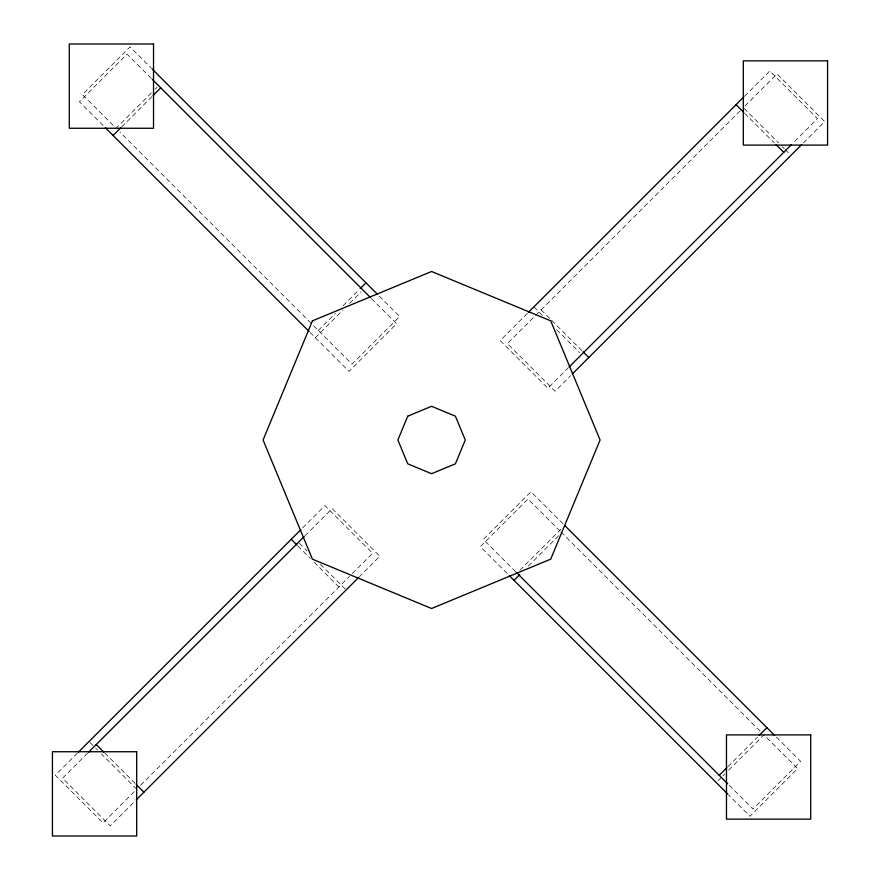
<?xml version="1.0" encoding="UTF-8"?>
<svg xmlns="http://www.w3.org/2000/svg" width="880" height="880" viewBox="0 0 880 880"><rect width="100%" height="100%" fill="white"/><g stroke="black" fill="none" stroke-linecap="round" stroke-linejoin="round"><path stroke-width="0.66" stroke-dasharray="4.4 3.3" d="M151.36 92.983L116.094 128.26L82.39 94.556L130.053 46.893L151.415 68.255M155.177 89.177L157.08 87.263M121.682 126.907L152.185 96.404M318.307 330.473L335.467 313.313M343.09 305.679L359.293 289.476M315.315 337.7L342.958 310.057M349.624 303.38L361.064 291.94M77.462 753.082L55.319 775.225L102.982 822.888L136.686 789.184L101.409 753.918M302.599 527.934L324.929 505.604L372.592 553.267L350.449 575.421M87.582 753.181L62.546 778.217L110.209 825.88L135.454 800.635M304.975 535.788L332.167 508.607L379.819 556.259L359.436 576.653M527.362 313.401L500.181 340.582L547.833 388.245L568.062 368.027M744.546 96.217L769.791 70.972L817.454 118.635L793.188 142.901M740.124 110.858L507.408 343.585L555.071 391.248L570.603 375.705M140.569 785.301L349.481 576.378M803.33 142.989L824.681 121.627L777.018 73.964L743.314 107.668L778.591 142.934M519.882 570.251L560.879 529.265M528.33 566.049L560.747 533.632M727.815 766.744L757.372 737.198M718.157 780.648L721.963 776.831M722.92 775.885L724.823 773.971M728.64 770.165L763.906 734.899L797.61 768.592L749.947 816.255L728.585 794.904M782.397 146.751L784.311 148.654M785.257 149.611L790.031 154.374M744.667 113.256L774.224 142.802M541.101 309.881L550.638 319.407M551.595 320.364L582.098 350.867M533.874 306.889L542.454 315.469M556.754 329.758L579.634 352.638M379.28 296.12L399.674 316.503L352.011 364.166L119.977 132.143M151.327 78.386L127.061 54.12L79.398 101.783L104.434 126.819M371.437 298.496L396.671 323.741L349.008 371.393L310.178 332.563M563.024 523.787L530.992 491.755L483.329 539.418L517.022 573.111M776.336 737.099L800.602 761.365L752.939 809.028L728.871 784.96M560.032 531.014L527.989 498.982L480.326 546.645L508.486 574.794M561 531.982L760.991 731.984M299.409 543.257L307.043 550.88M320.386 564.223L346.126 589.963M297.902 545.985L310.299 558.371M314.105 562.188L338.899 586.971M104.83 753.093L135.333 783.596M89.969 742.478L94.743 747.241M95.689 748.198L97.603 750.101"/><path stroke-width="1.32" d="M113.102 135.487L120.725 127.853M153.131 95.447L160.765 87.824M360.25 288.53L365.97 282.81M78.43 752.114L300.861 529.683M88.539 752.224L304.238 536.525M528.33 312.433L743.798 96.965M136.202 799.887L358.644 577.445M569.019 367.07L791.461 144.628M572.396 373.912L801.57 144.738M514.03 580.338L519.75 574.618M719.235 775.324L726.869 767.701M759.275 735.295L766.898 727.661M736.087 104.676L743.721 112.299M776.127 144.705L783.75 152.339M583.044 351.824L588.764 357.544M152.196 69.036L377.52 294.36M152.295 79.365L370.458 297.528M564.685 525.448L774.609 735.372M105.391 127.776L309.21 331.595M516.329 572.418L727.705 783.783M509.223 575.531L727.804 794.112M291.236 539.308L296.956 545.028M96.25 744.513L103.873 752.147M136.279 784.553L143.913 792.176M312.422 320.848L263.065 440L312.422 559.152L431.574 608.509L550.726 559.152L600.083 440L550.726 320.848L431.574 271.491L312.422 320.848M407.748 416.174L397.87 440L407.748 463.826L431.574 473.704L455.4 463.826L465.278 440L455.4 416.174L431.574 406.296L407.748 416.174M153.527 44L69.278 44L69.278 128.26L153.527 128.26L153.527 44M827.574 60.852L743.314 60.852L743.314 145.101L827.574 145.101L827.574 60.852M810.722 734.899L726.473 734.899L726.473 819.148L810.722 819.148L810.722 734.899M136.686 751.74L52.426 751.74L52.426 836L136.686 836L136.686 751.74"/></g></svg>
